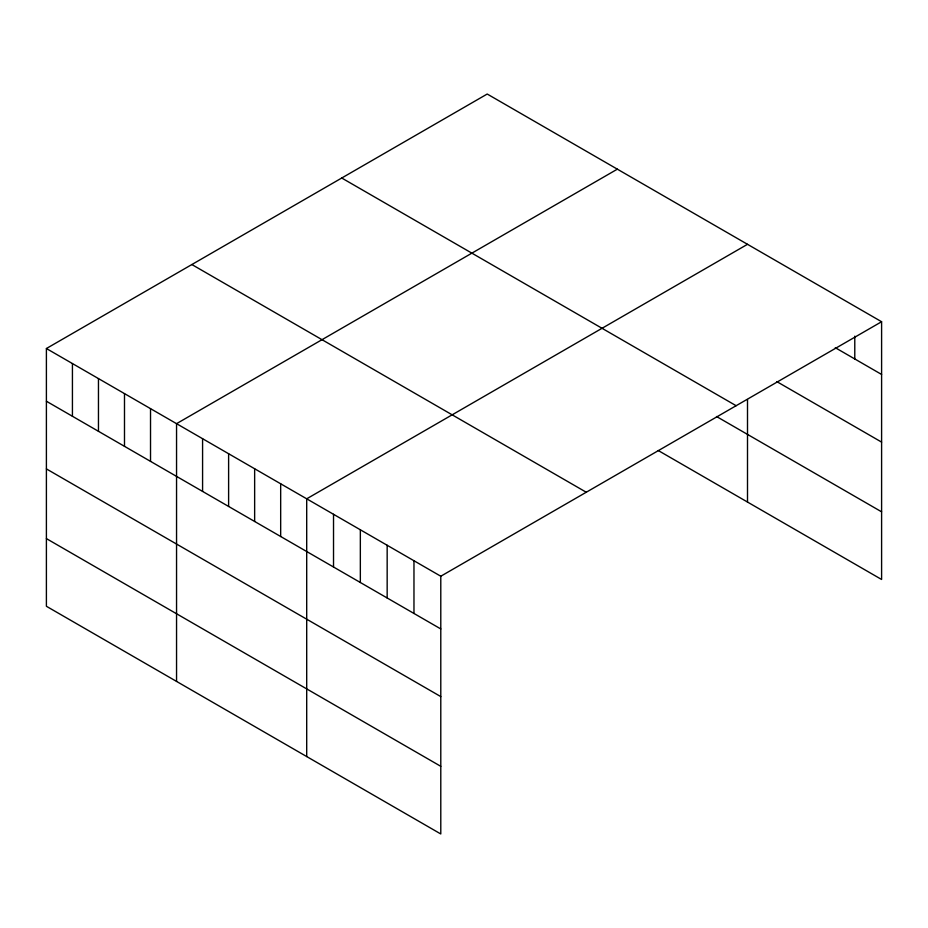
<?xml version="1.0" encoding="UTF-8"?>
<svg xmlns="http://www.w3.org/2000/svg" width="928" height="928" viewBox="0 0 928 928"><rect width="100%" height="100%" fill="white"/><g stroke="black" fill="none" stroke-linecap="round" stroke-linejoin="round"><path stroke-width="1.39" d="M881.6 321.726L440.788 576.23L440.788 833.97L46.4 606.274L46.4 348.522L487.212 94.03L881.6 321.726L881.6 579.478L658.265 450.532M617.352 169.163L176.552 423.667L176.552 681.419M747.504 244.308L306.704 498.812L306.704 756.552M835.281 347.698L881.6 374.448M776.759 381.582L881.6 442.111M341.736 178.014L736.136 405.71M716.52 416.51L881.6 511.815M191.864 264.538L586.264 492.246M46.4 348.522L440.788 576.23M46.4 401.244L440.788 628.94M46.4 468.907L440.788 696.603M46.4 538.611L440.788 766.319M854.781 336.168L854.781 358.962M747.504 399.539L747.504 502.06M413.969 560.744L413.969 613.466M387.162 545.258L387.162 597.98M360.342 529.772L360.342 582.494M333.523 514.286L333.523 567.008M280.674 483.778L280.674 536.5M254.643 468.744L254.643 521.466M228.613 453.722L228.613 506.444M202.582 438.689L202.582 491.411M150.522 408.633L150.522 461.355M124.491 393.611L124.491 446.333M98.461 378.578L98.461 431.3M72.43 363.556L72.43 416.278"/></g></svg>
